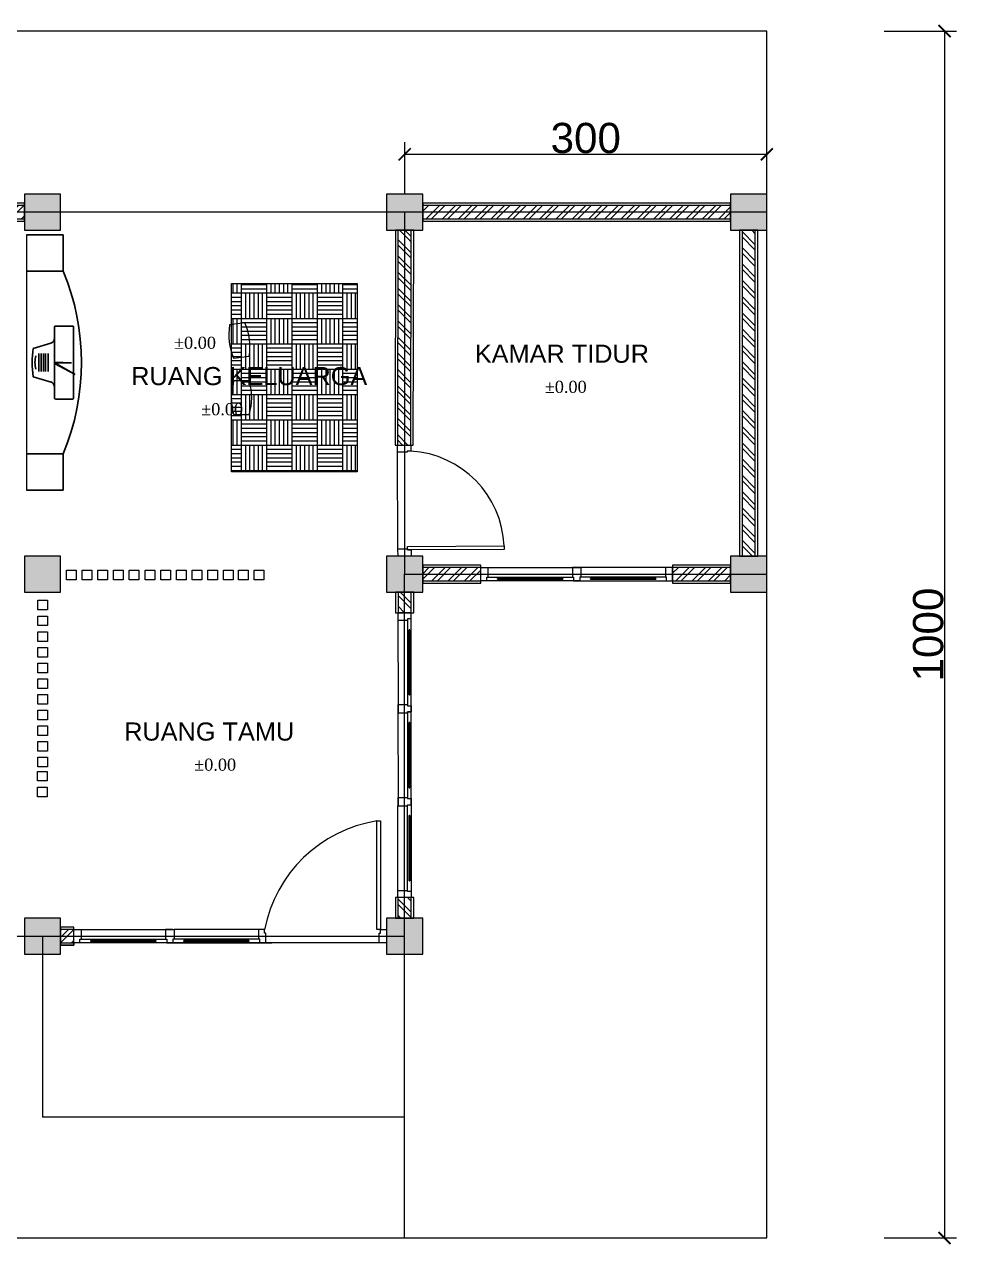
# Model space of a CAD drawing. Header units: millimetres. Extents: x -12161372 to 46643, y -9506984 to 15358.
# Drawn here: x 8997 to 9769, y 11941 to 12952 of the extents above; entities that cross this region are included whole.
import ezdxf

# ---------------------------------------------------------------- set-up
doc = ezdxf.new("R2010")
doc.units = ezdxf.units.MM
for name, color, linetype, lineweight in [('arsiran', 202, 'Continuous', 0), ('as', 7, 'Continuous', 0), ('dimensi', 50, 'Continuous', 5), ('dinding', 110, 'Continuous', 9), ('furniture', 7, 'Continuous', 5), ('interior', 7, 'Continuous', 13), ('jendela', 7, 'Continuous', 15), ('kolom', 150, 'Continuous', 13), ('pintu', 7, 'Continuous', 13), ('teks', 255, 'Continuous', 5)]:
    doc.layers.add(name, color=color, linetype=linetype, lineweight=lineweight)
for name, color, linetype in [('lantai', 9, 'Continuous'), ('RENCANA ATAP', 7, 'Continuous'), ('THIET-BI', 21, 'Continuous')]:
    doc.layers.add(name, color=color, linetype=linetype)
doc.styles.get("Standard").update_dxf_attribs({"font": 'arial.ttf'})
doc.styles.add('teks3', font='times.ttf', dxfattribs={"height": 25})
doc.dimstyles.new('dimensi', dxfattribs={"dimtxt": 25, "dimasz": 10, "dimexe": 10, "dimexo": 0.6, "dimtad": 1, "dimtxsty": 'Standard', "dimblk": 'ARCHTICK', "dimcen": 2.5, "dimclrt": 256, "dimadec": 0, "dimazin": 0, "dimtfac": 1, "dimtmove": 0, "dimatfit": 3, "dimfxl": 50, "dimfxlon": 1, "dimtfillclr": 256, "dimlwd": -1, "dimlwe": -1, "dimarcsym": 0})

# ---------------------------------------------------------------- blocks, each defined once
blk = doc.blocks.new('TVI01')
at = {"linetype": 'Continuous'}
for p, q in [((-155, -10), (-213, -205)), ((155, -10), (214, -209))]:
    blk.add_line(p, q, dxfattribs=at)
for p, q in [((-98, -73), (99, -73)), ((-98, -98), (99, -98)), ((-98, -123), (99, -123)), ((-400, -254), (-400, -441)), ((-392, -244), (392, -244)), ((-98, -146), (99, -146)), ((-98, -173), (99, -173)), ((-4, -248), (4, -432)), ((4, -248), (11, -244)), ((4, -248), (131, -471)), ((4, -248), (4, -432)), ((11, -244), (131, -471)), ((400, -254), (400, -441)), ((-392, -452), (392, -452))]:
    blk.add_line(p, q)
for centre, radius, start, end in [((0, -1208), 1208, 82.6216, 97.3784), ((0, -325), 295, 75.75, 104.25), ((-390, -254), 10, 100.3542, 183.7314), ((-75, -1338), 1112, 99.1976, 100.3542), ((-261, -191), 50, 279.1976, 343.4574), ((261, -191), 50, 196.5426, 260.8024), ((75, -1338), 1112, 79.6458, 80.8024), ((390, -254), 10, 356.2686, 100.6983), ((-390, -442), 10, 176.2686, 259.6458), ((390, -442), 10, 280.3542, 3.7314)]:
    blk.add_arc(centre, radius, start, end, dxfattribs=at)
blk.add_arc((0, -248), 4, 0, 184.9692)
blk = doc.blocks.new('A$C4C711776')
at = {"layer": 'THIET-BI'}
for p, q in [((180, 2160), (180, 2520)), ((180, 2520), (540, 2520)), ((540, 2160), (180, 2160)), ((180, 360), (180, 0)), ((180, 360), (540, 360)), ((180, 0), (540, 0))]:
    blk.add_line(p, q, dxfattribs=at)
at = {"layer": 'THIET-BI', "extrusion": (0, 0, -1)}
blk.add_ellipse((2340, 1260), major_axis=(1655, 1655), ratio=1, start_param=3.5322, end_param=4.321782, dxfattribs=at)
at = {"layer": 'RENCANA ATAP', "extrusion": (0, 0, -1), "xscale": 0.9000000000014552, "yscale": 0.9000000000014552, "zscale": -0.9, "rotation": 90}
blk.add_blockref('TVI01', (-485, 1261), dxfattribs=at)
blk = doc.blocks.new('*U322')
at = {"layer": 'arsiran'}
h = blk.add_hatch(dxfattribs=at)
h.set_pattern_fill('ANSI32', color=256)
h.set_pattern_definition([(45, (-2274.681, -4513.269), (-6.735192, 6.735192), []), (45, (-2270.191, -4513.269), (-6.735192, 6.735192), [])])
h.paths.add_polyline_path([(0, 5.5), (0, -5.5), (270, -5.5), (270, 5.5)])
blk.add_lwpolyline([(0, -5.5), (270, -5.5), (270, 5.5), (0, 5.5)], close=True, dxfattribs=at)
at = {"layer": 'dinding'}
blk.add_lwpolyline([(0, -7.5), (270, -7.5), (270, 7.5), (0, 7.5)], close=True, dxfattribs=at)
blk = doc.blocks.new('*U321')
at = {"layer": 'arsiran'}
h = blk.add_hatch(dxfattribs=at)
h.set_pattern_fill('ANSI32', color=256, angle=-0.1132)
h.set_pattern_definition([(44.88683, (-2375.5855, -4508.585), (-6.721875, 6.748483), []), (44.88683, (-2371.095, -4508.594), (-6.721875, 6.748483), [])])
h.paths.add_polyline_path([(0, 5.5), (0, -5.5), (178, -5.9), (178, 5.1)])
blk.add_lwpolyline([(0, -5.5), (178, -5.9), (178, 5.1), (0, 5.5)], close=True, dxfattribs=at)
at = {"layer": 'dinding'}
blk.add_lwpolyline([(0, -7.5), (178, -7.9), (178, 7.1), (0, 7.5)], close=True, dxfattribs=at)
blk = doc.blocks.new('*U24')
at = {"layer": 'arsiran'}
h = blk.add_hatch(dxfattribs=at)
h.set_pattern_fill('ANSI32', color=256)
h.set_pattern_definition([(45, (-2289.681, -4513.269), (-6.735192, 6.735192), []), (45, (-2285.191, -4513.269), (-6.735192, 6.735192), [])])
h.paths.add_polyline_path([(0, 5.5), (0, -5.5), (255, -5.5), (255, 5.5)])
blk.add_lwpolyline([(0, -5.5), (255, -5.5), (255, 5.5), (0, 5.5)], close=True, dxfattribs=at)
at = {"layer": 'dinding'}
blk.add_lwpolyline([(0, -7.5), (255, -7.5), (255, 7.5), (0, 7.5)], close=True, dxfattribs=at)
blk = doc.blocks.new('*U4')
at = {"layer": 'arsiran'}
h = blk.add_hatch(dxfattribs=at)
h.set_pattern_fill('ANSI32', color=256)
h.set_pattern_definition([(45, (-2274.681, -4513.269), (-6.735192, 6.735192), []), (45, (-2270.191, -4513.269), (-6.735192, 6.735192), [])])
h.paths.add_polyline_path([(0, 5.5), (0, -5.5), (270, -5.5), (270, 5.5)])
blk.add_lwpolyline([(0, -5.5), (270, -5.5), (270, 5.5), (0, 5.5)], close=True, dxfattribs=at)
at = {"layer": 'dinding'}
blk.add_lwpolyline([(0, -7.5), (270, -7.5), (270, 7.5), (0, 7.5)], close=True, dxfattribs=at)
blk = doc.blocks.new('*U40')
at = {"layer": 'arsiran'}
h = blk.add_hatch(dxfattribs=at)
h.set_pattern_fill('ANSI32', color=256)
h.set_pattern_definition([(45, (-2496.681, -4513.269), (-6.735192, 6.735192), []), (45, (-2492.191, -4513.269), (-6.735192, 6.735192), [])])
h.paths.add_polyline_path([(0, 5.5), (0, -5.5), (48, -5.5), (48, 5.5)])
blk.add_lwpolyline([(0, -5.5), (48, -5.5), (48, 5.5), (0, 5.5)], close=True, dxfattribs=at)
at = {"layer": 'dinding'}
blk.add_lwpolyline([(0, -7.5), (48, -7.5), (48, 7.5), (0, 7.5)], close=True, dxfattribs=at)
blk = doc.blocks.new('_ArchTick')
at = {"color": 0, "linetype": 'ByBlock', "const_width": 0.15}
blk.add_lwpolyline([(-0.5, -0.5), (0.5, 0.5)], dxfattribs=at)
blk = doc.blocks.new('*D323')
at = {"layer": 'Defpoints', "color": 0, "ltscale": 10, "transparency": 16777216}
for p in [(9612.1, 12946.2), (9612.1, 11946.2), (9759.3, 11946.2)]:
    blk.add_point(p, dxfattribs=at)
at = {"layer": 'dimensi', "color": 0, "ltscale": 10, "transparency": 16777216}
for p, q in [((9709.3, 12946.2), (9769.3, 12946.2)), ((9759.3, 12946.2), (9759.3, 11946.2)), ((9709.3, 11946.2), (9769.3, 11946.2))]:
    blk.add_line(p, q, dxfattribs=at)
at = {"layer": 'dimensi', "color": 0, "ltscale": 10, "transparency": 16777216, "xscale": 10, "yscale": 10, "zscale": 10}
for p, rotation in [((9759.3, 12946.2), 90), ((9759.3, 11946.2), 270)]:
    blk.add_blockref('_ArchTick', p, dxfattribs=dict(at, rotation=rotation))
at = {"layer": 'dimensi', "ltscale": 10, "transparency": 16777216, "insert": (9745.9, 12446.2), "char_height": 25, "attachment_point": 5, "rotation": 90}
blk.add_mtext('1000', dxfattribs=at)
blk = doc.blocks.new('*U33')
at = {"layer": 'arsiran'}
h = blk.add_hatch(dxfattribs=at)
h.set_pattern_fill('ANSI32', color=256, angle=0.042)
h.set_pattern_definition([(45.04204, (-2530.368, -4515.126), (-6.740132, 6.730249), []), (45.04204, (-2525.878, -4515.123), (-6.740132, 6.730249), [])])
h.paths.add_polyline_path([(0, 5.5), (0, -5.5), (11, -5.5), (11, 5.5)])
blk.add_lwpolyline([(0, -5.5), (11, -5.5), (11, 5.5), (0, 5.5)], close=True, dxfattribs=at)
at = {"layer": 'dinding'}
blk.add_lwpolyline([(0, -7.5), (11, -7.5), (11, 7.5), (0, 7.5)], close=True, dxfattribs=at)
blk = doc.blocks.new('*U42')
at = {"layer": 'arsiran'}
h = blk.add_hatch(dxfattribs=at)
h.set_pattern_fill('ANSI32', color=256)
h.set_pattern_definition([(45, (-2527.686, -4513.269), (-6.735192, 6.735192), []), (45, (-2523.196, -4513.269), (-6.735192, 6.735192), [])])
h.paths.add_polyline_path([(0, 5.5), (0, -5.5), (17, -5.5), (17, 5.5)])
blk.add_lwpolyline([(0, -5.5), (17, -5.5), (17, 5.5), (0, 5.5)], close=True, dxfattribs=at)
at = {"layer": 'dinding'}
blk.add_lwpolyline([(0, -7.5), (17, -7.5), (17, 7.5), (0, 7.5)], close=True, dxfattribs=at)
blk = doc.blocks.new('*D331')
at = {"layer": 'Defpoints', "color": 0, "ltscale": 10, "transparency": 16777216}
for p in [(9312.1, 12844.1), (9312.1, 12811.2), (9612.1, 12811.2)]:
    blk.add_point(p, dxfattribs=at)
at = {"layer": 'dimensi', "color": 0, "ltscale": 10, "transparency": 16777216}
for p, q in [((9312.1, 12811.8), (9312.1, 12854.1)), ((9612.1, 12811.8), (9612.1, 12854.1)), ((9612.1, 12844.1), (9312.1, 12844.1))]:
    blk.add_line(p, q, dxfattribs=at)
at = {"layer": 'dimensi', "color": 0, "ltscale": 10, "transparency": 16777216, "xscale": 10, "yscale": 10, "zscale": 10, "rotation": 180}
blk.add_blockref('_ArchTick', (9312.1, 12844.1), dxfattribs=at)
at = {"layer": 'dimensi', "color": 0, "ltscale": 10, "transparency": 16777216, "xscale": 10, "yscale": 10, "zscale": 10}
blk.add_blockref('_ArchTick', (9612.1, 12844.1), dxfattribs=at)
at = {"layer": 'dimensi', "ltscale": 10, "transparency": 16777216, "insert": (9462.1, 12857.5), "char_height": 25, "attachment_point": 5}
blk.add_mtext('300', dxfattribs=at)

msp = doc.modelspace()

# ---------------------------------------------------------------- hatches: boundary and pattern name
at = {"layer": 'jendela'}
h = msp.add_hatch(color=256, dxfattribs=at)
h.dxf.hatch_style = 1
h.paths.add_polyline_path([(9443.06, 12491.973), (9443.06, 12492.573), (9389.06, 12492.573), (9389.06, 12491.973)])
h = msp.add_hatch(color=256, dxfattribs=at)
h.dxf.hatch_style = 1
h.paths.add_polyline_path([(9443.06, 12491.973), (9443.06, 12492.573), (9389.06, 12492.573), (9389.06, 12491.973)])
h = msp.add_hatch(color=256, dxfattribs=at)
h.dxf.hatch_style = 1
h.paths.add_polyline_path([(9389.067, 12491.968), (9389.067, 12492.568), (9443.067, 12492.568), (9443.067, 12491.968)])
h = msp.add_hatch(color=256, dxfattribs=at)
h.dxf.hatch_style = 1
h.paths.add_polyline_path([(9389.073, 12491.973), (9389.073, 12492.573), (9443.073, 12492.573), (9443.073, 12491.973)])
h = msp.add_hatch(color=256, dxfattribs=at)
h.dxf.hatch_style = 1
h.paths.add_polyline_path([(9389.073, 12491.973), (9389.073, 12492.573), (9443.073, 12492.573), (9443.073, 12491.973)])
h = msp.add_hatch(color=256, dxfattribs=at)
h.dxf.hatch_style = 1
h.paths.add_polyline_path([(9520.06, 12491.973), (9520.06, 12492.573), (9466.06, 12492.573), (9466.06, 12491.973)])
h = msp.add_hatch(color=256, dxfattribs=at)
h.dxf.hatch_style = 1
h.paths.add_polyline_path([(9520.06, 12491.973), (9520.06, 12492.573), (9466.06, 12492.573), (9466.06, 12491.973)])
h = msp.add_hatch(color=256, dxfattribs=at)
h.dxf.hatch_style = 1
h.paths.add_polyline_path([(9520.067, 12491.968), (9520.067, 12492.568), (9466.067, 12492.568), (9466.067, 12491.968)])
h = msp.add_hatch(color=256, dxfattribs=at)
h.dxf.hatch_style = 1
h.paths.add_polyline_path([(9466.073, 12491.973), (9466.073, 12492.573), (9520.073, 12492.573), (9520.073, 12491.973)])
h = msp.add_hatch(color=256, dxfattribs=at)
h.dxf.hatch_style = 1
h.paths.add_polyline_path([(9466.073, 12491.973), (9466.073, 12492.573), (9520.073, 12492.573), (9520.073, 12491.973)])
h = msp.add_hatch(color=256, dxfattribs=at)
h.dxf.hatch_style = 1
h.paths.add_polyline_path([(9316.331, 12396.234), (9315.731, 12396.234), (9315.731, 12450.234), (9316.331, 12450.234)])
h = msp.add_hatch(color=256, dxfattribs=at)
h.dxf.hatch_style = 1
h.paths.add_polyline_path([(9316.331, 12396.234), (9315.731, 12396.234), (9315.731, 12450.234), (9316.331, 12450.234)])
h = msp.add_hatch(color=256, dxfattribs=at)
h.dxf.hatch_style = 1
h.paths.add_polyline_path([(9316.331, 12450.221), (9315.731, 12450.221), (9315.731, 12396.221), (9316.331, 12396.221)])
h = msp.add_hatch(color=256, dxfattribs=at)
h.dxf.hatch_style = 1
h.paths.add_polyline_path([(9316.331, 12450.221), (9315.731, 12450.221), (9315.731, 12396.221), (9316.331, 12396.221)])
h = msp.add_hatch(color=256, dxfattribs=at)
h.dxf.hatch_style = 1
h.paths.add_polyline_path([(9316.336, 12450.227), (9315.736, 12450.227), (9315.736, 12396.227), (9316.336, 12396.227)])
h = msp.add_hatch(color=256, dxfattribs=at)
h.dxf.hatch_style = 1
h.paths.add_polyline_path([(9316.331, 12319.234), (9315.731, 12319.234), (9315.731, 12373.234), (9316.331, 12373.234)])
h = msp.add_hatch(color=256, dxfattribs=at)
h.dxf.hatch_style = 1
h.paths.add_polyline_path([(9316.331, 12319.234), (9315.731, 12319.234), (9315.731, 12373.234), (9316.331, 12373.234)])
h = msp.add_hatch(color=256, dxfattribs=at)
h.dxf.hatch_style = 1
h.paths.add_polyline_path([(9316.331, 12373.221), (9315.731, 12373.221), (9315.731, 12319.221), (9316.331, 12319.221)])
h = msp.add_hatch(color=256, dxfattribs=at)
h.dxf.hatch_style = 1
h.paths.add_polyline_path([(9316.331, 12373.221), (9315.731, 12373.221), (9315.731, 12319.221), (9316.331, 12319.221)])
h = msp.add_hatch(color=256, dxfattribs=at)
h.dxf.hatch_style = 1
h.paths.add_polyline_path([(9316.336, 12373.227), (9315.736, 12373.227), (9315.736, 12319.227), (9316.336, 12319.227)])
h = msp.add_hatch(color=256, dxfattribs=at)
h.dxf.hatch_style = 1
h.paths.add_polyline_path([(9316.331, 12242.234), (9315.731, 12242.234), (9315.731, 12296.234), (9316.331, 12296.234)])
h = msp.add_hatch(color=256, dxfattribs=at)
h.dxf.hatch_style = 1
h.paths.add_polyline_path([(9316.331, 12242.234), (9315.731, 12242.234), (9315.731, 12296.234), (9316.331, 12296.234)])
h = msp.add_hatch(color=256, dxfattribs=at)
h.dxf.hatch_style = 1
h.paths.add_polyline_path([(9316.331, 12296.221), (9315.731, 12296.221), (9315.731, 12242.221), (9316.331, 12242.221)])
h = msp.add_hatch(color=256, dxfattribs=at)
h.dxf.hatch_style = 1
h.paths.add_polyline_path([(9316.331, 12296.221), (9315.731, 12296.221), (9315.731, 12242.221), (9316.331, 12242.221)])
h = msp.add_hatch(color=256, dxfattribs=at)
h.dxf.hatch_style = 1
h.paths.add_polyline_path([(9316.336, 12242.227), (9315.736, 12242.227), (9315.736, 12296.227), (9316.336, 12296.227)])
at = {"layer": 'kolom', "lineweight": 15}
h = msp.add_hatch(color=256, dxfattribs=at)
h.dxf.hatch_style = 1
h.paths.add_polyline_path([(9027.067, 12781.233), (9027.067, 12811.233), (8997.067, 12811.233), (8997.067, 12781.233)])
h = msp.add_hatch(color=256, dxfattribs=at)
h.dxf.hatch_style = 1
h.paths.add_polyline_path([(9327.067, 12781.233), (9327.067, 12811.233), (9297.067, 12811.233), (9297.067, 12781.233)])
h = msp.add_hatch(color=256, dxfattribs=at)
h.dxf.hatch_style = 1
h.paths.add_polyline_path([(9612.067, 12781.233), (9612.067, 12811.233), (9582.067, 12811.233), (9582.067, 12781.233)])
h = msp.add_hatch(color=256, dxfattribs=at)
h.dxf.hatch_style = 1
h.paths.add_polyline_path([(9027.067, 12481.233), (9027.067, 12511.233), (8997.067, 12511.233), (8997.067, 12481.233)])
h = msp.add_hatch(color=256, dxfattribs=at)
h.dxf.hatch_style = 1
h.paths.add_polyline_path([(9327.067, 12481.233), (9327.067, 12511.233), (9297.067, 12511.233), (9297.067, 12481.233)])
h = msp.add_hatch(color=256, dxfattribs=at)
h.dxf.hatch_style = 1
h.paths.add_polyline_path([(9612.067, 12481.233), (9612.067, 12511.233), (9582.067, 12511.233), (9582.067, 12481.233)])
h = msp.add_hatch(color=256, dxfattribs=at)
h.dxf.hatch_style = 1
h.paths.add_polyline_path([(9027.067, 12181.233), (9027.067, 12211.233), (8997.067, 12211.233), (8997.067, 12181.233)])
h = msp.add_hatch(color=256, dxfattribs=at)
h.dxf.hatch_style = 1
h.paths.add_polyline_path([(9327.067, 12181.233), (9327.067, 12211.233), (9297.067, 12211.233), (9297.067, 12181.233)])
at = {"layer": 'pintu'}
h = msp.add_hatch(color=256, dxfattribs=at)
h.dxf.hatch_style = 1
h.paths.add_polyline_path([(9106.061, 12191.963), (9106.061, 12192.563), (9052.061, 12192.563), (9052.061, 12191.963)])
h = msp.add_hatch(color=256, dxfattribs=at)
h.dxf.hatch_style = 1
h.paths.add_polyline_path([(9052.074, 12191.963), (9052.074, 12192.563), (9106.074, 12192.563), (9106.074, 12191.963)])
h = msp.add_hatch(color=256, dxfattribs=at)
h.dxf.hatch_style = 1
h.paths.add_polyline_path([(9183.061, 12191.963), (9183.061, 12192.563), (9129.061, 12192.563), (9129.061, 12191.963)])
h = msp.add_hatch(color=256, dxfattribs=at)
h.dxf.hatch_style = 1
h.paths.add_polyline_path([(9183.068, 12191.958), (9183.068, 12192.558), (9129.068, 12192.558), (9129.068, 12191.958)])
h = msp.add_hatch(color=256, dxfattribs=at)
h.dxf.hatch_style = 1
h.paths.add_polyline_path([(9129.074, 12191.963), (9129.074, 12192.563), (9183.074, 12192.563), (9183.074, 12191.963)])
at = {"layer": 'teks', "ltscale": 10}
h = msp.add_hatch(dxfattribs=at)
h.set_pattern_fill('AR-PARQ1', color=8, scale=0.0689)
h.set_pattern_definition([(90, (1511.63, 7563.014), (-21.00072, 21.00072), [21.00072, -21.00072]), (90, (1515.13, 7563.014), (-21.00072, 21.00072), [21.00072, -21.00072]), (90, (1518.63, 7563.014), (-21.00072, 21.00072), [21.00072, -21.00072]), (90, (1522.13, 7563.014), (-21.00072, 21.00072), [21.00072, -21.00072]), (90, (1525.63, 7563.014), (-21.00072, 21.00072), [21.00072, -21.00072]), (90, (1529.13, 7563.014), (-21.00072, 21.00072), [21.00072, -21.00072]), (90, (1532.63, 7563.014), (-21.00072, 21.00072), [21.00072, -21.00072]), (0, (1511.63, 7584.014), (21.00072, -21.00072), [21.00072, -21.00072]), (0, (1511.63, 7587.515), (21.00072, -21.00072), [21.00072, -21.00072]), (0, (1511.63, 7591.015), (21.00072, -21.00072), [21.00072, -21.00072]), (0, (1511.63, 7594.515), (21.00072, -21.00072), [21.00072, -21.00072]), (0, (1511.63, 7598.015), (21.00072, -21.00072), [21.00072, -21.00072]), (0, (1511.63, 7601.515), (21.00072, -21.00072), [21.00072, -21.00072]), (0, (1511.63, 7605.015), (21.00072, -21.00072), [21.00072, -21.00072])])
h.paths.add_polyline_path([(9272.63, 12737.014), (9168.63, 12737.014), (9168.63, 12581.014), (9272.63, 12581.014)])

# ---------------------------------------------------------------- linework, layer by layer
at = {"layer": 'as', "ltscale": 10}
for p, q in [((9612.067, 12946.233), (8412.067, 12946.233)), ((9612.067, 12796.233), (9612.067, 12946.233)), ((9012.067, 12796.233), (8412.067, 12796.233)), ((9312.067, 12796.233), (9012.067, 12796.233)), ((9612.067, 12796.233), (9312.067, 12796.233)), ((9312.067, 12796.233), (9312.067, 12496.233)), ((9612.067, 12496.233), (9612.067, 12796.233)), ((9312.067, 12496.233), (9612.067, 12496.233)), ((9312.067, 12196.233), (9312.067, 12496.233)), ((9612.067, 11946.233), (9612.067, 12496.233)), ((8412.067, 12196.233), (9012.067, 12196.233)), ((9012.067, 12196.233), (9012.067, 12046.233)), ((9012.067, 12196.233), (9312.067, 12196.233)), ((9312.067, 12046.233), (9312.067, 12196.233)), ((9312.067, 12046.233), (9012.067, 12046.233)), ((9312.067, 11946.233), (9312.067, 12046.233)), ((8412.067, 11946.233), (9012.067, 11946.233)), ((9012.067, 11946.233), (9312.067, 11946.233)), ((9312.067, 11946.233), (9612.067, 11946.233))]:
    msp.add_line(p, q, dxfattribs=at)
at = {"layer": 'furniture', "ltscale": 10}
msp.add_line((8998.932, 12777.507), (8998.932, 12565.827), dxfattribs=at)
at = {"layer": 'furniture', "lineweight": 0}
for p, q in [((9179.72, 12704.437), (9167.088, 12702.85)), ((9183.211, 12676.648), (9170.58, 12675.061)), ((9183.211, 12656.354), (9170.48, 12656.354)), ((9183.211, 12628.347), (9170.48, 12628.347))]:
    msp.add_line(p, q, dxfattribs=at)
at = {"layer": 'furniture', "ltscale": 10}
msp.add_lwpolyline([(9168.63, 12737.014), (9272.63, 12737.014), (9272.63, 12581.014), (9168.63, 12581.014)], close=True, dxfattribs=at)
at = {"layer": 'furniture', "lineweight": 0}
for centre, start, end in [((9213.633, 12694.584), 169.929334, 204.391927), ((9136.666, 12684.914), 349.929334, 24.391927), ((9215.632, 12642.35), 162.768704, 197.231296), ((9138.06, 12642.35), 342.768704, 17.231296)]:
    msp.add_arc(centre, 47.273, start, end, dxfattribs=at)
at = {"layer": 'interior'}
for points in [[(9039.982, 12491.573), (9031.982, 12491.573), (9031.982, 12499.573), (9039.982, 12499.573)], [(9052.982, 12491.573), (9044.982, 12491.573), (9044.982, 12499.573), (9052.982, 12499.573)], [(9065.982, 12491.573), (9057.982, 12491.573), (9057.982, 12499.573), (9065.982, 12499.573)], [(9078.982, 12491.573), (9070.982, 12491.573), (9070.982, 12499.573), (9078.982, 12499.573)], [(9091.982, 12491.573), (9083.982, 12491.573), (9083.982, 12499.573), (9091.982, 12499.573)], [(9104.982, 12491.573), (9096.982, 12491.573), (9096.982, 12499.573), (9104.982, 12499.573)], [(9117.982, 12491.573), (9109.982, 12491.573), (9109.982, 12499.573), (9117.982, 12499.573)], [(9130.982, 12491.573), (9122.982, 12491.573), (9122.982, 12499.573), (9130.982, 12499.573)], [(9143.982, 12491.573), (9135.982, 12491.573), (9135.982, 12499.573), (9143.982, 12499.573)], [(9156.982, 12491.573), (9148.982, 12491.573), (9148.982, 12499.573), (9156.982, 12499.573)], [(9169.982, 12491.573), (9161.982, 12491.573), (9161.982, 12499.573), (9169.982, 12499.573)], [(9182.451, 12491.573), (9174.451, 12491.573), (9174.451, 12499.573), (9182.451, 12499.573)], [(9195.451, 12491.573), (9187.451, 12491.573), (9187.451, 12499.573), (9195.451, 12499.573)], [(9008.067, 12466.556), (9008.067, 12474.556), (9016.067, 12474.556), (9016.067, 12466.556)], [(9008.067, 12453.556), (9008.067, 12461.556), (9016.067, 12461.556), (9016.067, 12453.556)], [(9008.067, 12440.556), (9008.067, 12448.556), (9016.067, 12448.556), (9016.067, 12440.556)], [(9008.067, 12427.556), (9008.067, 12435.556), (9016.067, 12435.556), (9016.067, 12427.556)], [(9008.067, 12414.556), (9008.067, 12422.556), (9016.067, 12422.556), (9016.067, 12414.556)], [(9008.067, 12401.556), (9008.067, 12409.556), (9016.067, 12409.556), (9016.067, 12401.556)], [(9008.067, 12388.556), (9008.067, 12396.556), (9016.067, 12396.556), (9016.067, 12388.556)], [(9008.067, 12375.556), (9008.067, 12383.556), (9016.067, 12383.556), (9016.067, 12375.556)], [(9008.067, 12362.556), (9008.067, 12370.556), (9016.067, 12370.556), (9016.067, 12362.556)], [(9008.067, 12349.556), (9008.067, 12357.556), (9016.067, 12357.556), (9016.067, 12349.556)], [(9008.067, 12336.556), (9008.067, 12344.556), (9016.067, 12344.556), (9016.067, 12336.556)], [(9008.023, 12324.846), (9008.023, 12332.846), (9016.023, 12332.846), (9016.023, 12324.846)], [(9008.023, 12311.846), (9008.023, 12319.846), (9016.023, 12319.846), (9016.023, 12311.846)]]:
    msp.add_lwpolyline(points, close=True, dxfattribs=at)
at = {"layer": 'jendela'}
for p, q in [((9381.067, 12501.75), (9451.067, 12501.75)), ((9381.067, 12501.75), (9451.067, 12501.75)), ((9528.067, 12501.75), (9458.078, 12501.723)), ((9528.067, 12501.75), (9458.078, 12501.723)), ((9457.067, 12490.768), (9375.067, 12490.767)), ((9395.067, 12492.819), (9395.067, 12491.619)), ((9437.067, 12492.819), (9437.067, 12491.619)), ((9452.067, 12490.768), (9534.067, 12490.767)), ((9472.067, 12492.819), (9472.067, 12491.619)), ((9514.067, 12492.819), (9514.067, 12491.619)), ((9306.553, 12458.227), (9306.58, 12388.238)), ((9306.553, 12458.227), (9306.58, 12388.238)), ((9317.536, 12382.227), (9317.536, 12464.227)), ((9317.536, 12382.227), (9317.536, 12464.227)), ((9315.485, 12444.228), (9316.685, 12444.228)), ((9315.485, 12402.227), (9316.685, 12402.227)), ((9317.536, 12305.227), (9317.536, 12387.227)), ((9306.553, 12381.227), (9306.58, 12311.238)), ((9306.553, 12381.227), (9306.58, 12311.238)), ((9315.485, 12367.228), (9316.685, 12367.228)), ((9315.485, 12325.227), (9316.685, 12325.227)), ((9317.536, 12310.227), (9317.536, 12228.228)), ((9306.553, 12234.228), (9306.553, 12304.228)), ((9306.553, 12234.228), (9306.553, 12304.228)), ((9315.485, 12290.228), (9316.685, 12290.228))]:
    msp.add_line(p, q, dxfattribs=at)
for points in [[(9381.067, 12490.768), (9381.067, 12490.767), (9375.067, 12490.767), (9375.056, 12501.75)], [(9375.056, 12501.75), (9381.067, 12501.75), (9381.067, 12493.768)], [(9375.067, 12501.751), (9381.067, 12501.75), (9381.067, 12493.768)], [(9381.067, 12490.768), (9381.067, 12490.767), (9375.067, 12490.767), (9375.067, 12501.751)], [(9458.078, 12501.733), (9451.056, 12501.733), (9451.067, 12493.768), (9452.067, 12493.768), (9452.067, 12490.768), (9457.067, 12490.768)], [(9451.056, 12501.733), (9458.078, 12501.733), (9458.067, 12493.768), (9457.067, 12493.768), (9457.067, 12490.768), (9452.067, 12490.768)], [(9458.078, 12501.733), (9451.056, 12501.733), (9451.067, 12493.768), (9452.067, 12493.768), (9452.067, 12490.768), (9457.067, 12490.768)], [(9528.067, 12490.768), (9528.067, 12490.767), (9534.067, 12490.767), (9534.067, 12501.751)], [(9534.067, 12501.751), (9528.067, 12501.75), (9528.067, 12493.768)], [(9534.078, 12501.75), (9528.067, 12501.75), (9528.067, 12493.768)], [(9528.067, 12490.768), (9528.067, 12490.767), (9534.067, 12490.767), (9534.078, 12501.75)], [(9317.536, 12458.227), (9317.536, 12458.227), (9317.536, 12464.227), (9306.552, 12464.227)], [(9306.552, 12464.227), (9306.553, 12458.227), (9314.536, 12458.227)], [(9306.553, 12464.239), (9306.553, 12458.227), (9314.536, 12458.227)], [(9317.536, 12458.227), (9317.536, 12458.227), (9317.536, 12464.227), (9306.553, 12464.239)], [(9306.571, 12388.238), (9306.571, 12381.217), (9314.536, 12381.227), (9314.536, 12382.227), (9317.536, 12382.227), (9317.536, 12387.227)], [(9306.571, 12381.217), (9306.571, 12388.238), (9314.536, 12388.227), (9314.536, 12387.227), (9317.536, 12387.227), (9317.536, 12382.227)], [(9306.571, 12388.238), (9306.571, 12381.217), (9314.536, 12381.227), (9314.536, 12382.227), (9317.536, 12382.227), (9317.536, 12387.227)], [(9306.571, 12304.217), (9306.571, 12311.238), (9314.536, 12311.227), (9314.536, 12310.227), (9317.536, 12310.227), (9317.536, 12305.227)], [(9306.571, 12311.238), (9306.571, 12304.217), (9314.536, 12304.227), (9314.536, 12305.227), (9317.536, 12305.227), (9317.536, 12310.227)], [(9306.571, 12311.238), (9306.571, 12304.217), (9314.536, 12304.227), (9314.536, 12305.227), (9317.536, 12305.227), (9317.536, 12310.227)], [(9317.536, 12234.228), (9317.536, 12234.228), (9317.536, 12228.228), (9306.552, 12228.228)], [(9306.552, 12228.228), (9306.553, 12234.228), (9314.536, 12234.228)], [(9317.536, 12234.228), (9317.536, 12234.228), (9317.536, 12228.228), (9306.553, 12228.216)], [(9306.553, 12228.216), (9306.553, 12234.228), (9314.536, 12234.228)]]:
    msp.add_lwpolyline(points, dxfattribs=at)
for points in [[(9452.067, 12490.768), (9380.067, 12490.768), (9380.067, 12493.768), (9452.067, 12493.768)], [(9452.067, 12490.768), (9380.067, 12490.768), (9380.067, 12493.768), (9452.067, 12493.768)], [(9389.067, 12492.568), (9443.067, 12492.568), (9443.067, 12491.968), (9389.067, 12491.968)], [(9443.067, 12492.568), (9389.067, 12492.568), (9389.067, 12491.968), (9443.067, 12491.968)], [(9389.067, 12492.568), (9443.067, 12492.568), (9443.067, 12491.968), (9389.067, 12491.968)], [(9443.067, 12492.568), (9389.067, 12492.568), (9389.067, 12491.968), (9443.067, 12491.968)], [(9443.067, 12492.568), (9389.067, 12492.568), (9389.067, 12491.968), (9443.067, 12491.968)], [(9457.067, 12490.768), (9529.067, 12490.768), (9529.067, 12493.768), (9457.067, 12493.768)], [(9457.067, 12490.768), (9529.067, 12490.768), (9529.067, 12493.768), (9457.067, 12493.768)], [(9466.067, 12492.568), (9520.067, 12492.568), (9520.067, 12491.968), (9466.067, 12491.968)], [(9520.067, 12492.568), (9466.067, 12492.568), (9466.067, 12491.968), (9520.067, 12491.968)], [(9466.067, 12492.568), (9520.067, 12492.568), (9520.067, 12491.968), (9466.067, 12491.968)], [(9520.067, 12492.568), (9466.067, 12492.568), (9466.067, 12491.968), (9520.067, 12491.968)], [(9466.067, 12492.568), (9520.067, 12492.568), (9520.067, 12491.968), (9466.067, 12491.968)], [(9317.536, 12387.227), (9317.536, 12459.227), (9314.536, 12459.227), (9314.536, 12387.227)], [(9317.536, 12387.227), (9317.536, 12459.227), (9314.536, 12459.227), (9314.536, 12387.227)], [(9315.736, 12396.227), (9315.736, 12450.227), (9316.336, 12450.227), (9316.336, 12396.227)], [(9315.736, 12450.227), (9315.736, 12396.227), (9316.336, 12396.227), (9316.336, 12450.227)], [(9315.736, 12396.227), (9315.736, 12450.227), (9316.336, 12450.227), (9316.336, 12396.227)], [(9315.736, 12450.227), (9315.736, 12396.227), (9316.336, 12396.227), (9316.336, 12450.227)], [(9315.736, 12396.227), (9315.736, 12450.227), (9316.336, 12450.227), (9316.336, 12396.227)], [(9317.536, 12310.227), (9317.536, 12382.227), (9314.536, 12382.227), (9314.536, 12310.227)], [(9317.536, 12310.227), (9317.536, 12382.227), (9314.536, 12382.227), (9314.536, 12310.227)], [(9315.736, 12319.227), (9315.736, 12373.227), (9316.336, 12373.227), (9316.336, 12319.227)], [(9315.736, 12319.227), (9315.736, 12373.227), (9316.336, 12373.227), (9316.336, 12319.227)], [(9315.736, 12373.227), (9315.736, 12319.227), (9316.336, 12319.227), (9316.336, 12373.227)], [(9315.736, 12319.227), (9315.736, 12373.227), (9316.336, 12373.227), (9316.336, 12319.227)], [(9315.736, 12373.227), (9315.736, 12319.227), (9316.336, 12319.227), (9316.336, 12373.227)], [(9317.536, 12305.227), (9317.536, 12233.227), (9314.536, 12233.227), (9314.536, 12305.227)], [(9317.536, 12305.227), (9317.536, 12233.227), (9314.536, 12233.227), (9314.536, 12305.227)], [(9315.736, 12296.227), (9315.736, 12242.227), (9316.336, 12242.227), (9316.336, 12296.227)], [(9315.736, 12296.227), (9315.736, 12242.227), (9316.336, 12242.227), (9316.336, 12296.227)], [(9315.736, 12242.227), (9315.736, 12296.227), (9316.336, 12296.227), (9316.336, 12242.227)], [(9315.736, 12296.227), (9315.736, 12242.227), (9316.336, 12242.227), (9316.336, 12296.227)], [(9315.736, 12242.227), (9315.736, 12296.227), (9316.336, 12296.227), (9316.336, 12242.227)]]:
    msp.add_lwpolyline(points, close=True, dxfattribs=at)
at = {"layer": 'kolom', "lineweight": 15}
for points in [[(8997.067, 12781.233), (9027.067, 12781.233), (9027.067, 12811.233), (8997.067, 12811.233)], [(9297.067, 12781.233), (9327.067, 12781.233), (9327.067, 12811.233), (9297.067, 12811.233)], [(9582.067, 12781.233), (9612.067, 12781.233), (9612.067, 12811.233), (9582.067, 12811.233)], [(8997.067, 12481.233), (9027.067, 12481.233), (9027.067, 12511.233), (8997.067, 12511.233)], [(9297.067, 12481.233), (9327.067, 12481.233), (9327.067, 12511.233), (9297.067, 12511.233)], [(9582.067, 12481.233), (9612.067, 12481.233), (9612.067, 12511.233), (9582.067, 12511.233)], [(8997.067, 12181.233), (9027.067, 12181.233), (9027.067, 12211.233), (8997.067, 12211.233)], [(9297.067, 12181.233), (9327.067, 12181.233), (9327.067, 12211.233), (9297.067, 12211.233)]]:
    msp.add_lwpolyline(points, close=True, dxfattribs=at)
at = {"layer": 'lantai', "lineweight": 0}
for p, q in [((9038.073, 12188.749), (9027.067, 12188.741)), ((9044.068, 12190.758), (9038.072, 12190.758)), ((9038.072, 12190.758), (9038.073, 12188.749)), ((9044.068, 12190.758), (9044.068, 12190.758)), ((9115.068, 12190.758), (9044.068, 12190.758)), ((9115.068, 12190.758), (9115.068, 12190.758)), ((9297.067, 12190.741), (9291.067, 12190.741))]:
    msp.add_line(p, q, dxfattribs=at)
at = {"layer": 'lantai', "color": 7, "lineweight": 0}
for p, q in [((9202.067, 12190.741), (9115.068, 12190.758)), ((9291.067, 12190.741), (9202.067, 12190.741))]:
    msp.add_line(p, q, dxfattribs=at)
at = {"layer": 'pintu'}
for p, q in [((9306.552, 12517.233), (9306.239, 12597.232)), ((9306.552, 12517.233), (9306.552, 12517.233)), ((9044.068, 12201.741), (9114.068, 12201.741)), ((9191.067, 12201.741), (9121.067, 12201.741)), ((9058.067, 12192.809), (9058.067, 12191.609)), ((9100.068, 12192.809), (9100.068, 12191.609)), ((9115.068, 12190.758), (9202.067, 12190.741)), ((9135.067, 12192.809), (9135.067, 12191.609)), ((9177.068, 12192.809), (9177.068, 12191.609)), ((9292.067, 12190.741), (9202.067, 12190.741))]:
    msp.add_line(p, q, dxfattribs=at)
for points in [[(9306.216, 12603.232), (9317.215, 12603.275), (9317.235, 12598.275), (9314.235, 12598.263), (9314.238, 12597.263), (9306.239, 12597.232), (9306.216, 12603.232)], [(9306.576, 12511.233), (9306.575, 12511.233), (9306.552, 12517.233), (9314.535, 12517.264), (9314.539, 12516.264), (9317.539, 12516.276), (9317.558, 12511.276), (9306.575, 12511.233)], [(9044.068, 12190.758), (9044.068, 12190.758), (9038.068, 12190.758), (9038.068, 12201.741)], [(9038.068, 12201.741), (9044.068, 12201.741), (9044.068, 12193.758)], [(9120.057, 12201.723), (9114.057, 12201.723), (9114.068, 12193.758), (9115.068, 12193.758), (9115.068, 12190.758), (9120.068, 12190.758)], [(9115.078, 12201.723), (9121.078, 12201.723), (9121.068, 12193.758), (9120.068, 12193.758), (9120.068, 12190.758), (9115.068, 12190.758)], [(9191.067, 12190.758), (9191.067, 12190.758), (9197.067, 12190.758), (9197.067, 12198.741), (9196.067, 12198.741), (9196.067, 12201.741), (9191.067, 12201.741), (9191.067, 12193.758)], [(9297.067, 12190.741), (9297.067, 12190.741), (9291.067, 12190.741), (9291.067, 12198.724), (9292.067, 12198.724), (9292.067, 12201.724), (9297.067, 12201.724), (9297.067, 12190.741)]]:
    msp.add_lwpolyline(points, dxfattribs=at)
for points in [[(9314.539, 12516.264), (9314.527, 12519.264), (9394.526, 12519.577), (9394.538, 12516.577)], [(9292.067, 12201.724), (9289.067, 12201.724), (9289.067, 12291.724), (9292.067, 12291.724)], [(9115.068, 12190.758), (9043.068, 12190.758), (9043.068, 12193.758), (9115.068, 12193.758)], [(9120.068, 12190.758), (9192.068, 12190.758), (9192.068, 12193.758), (9120.068, 12193.758)], [(9052.068, 12192.558), (9106.068, 12192.558), (9106.068, 12191.958), (9052.068, 12191.958)], [(9106.068, 12192.558), (9052.068, 12192.558), (9052.068, 12191.958), (9106.068, 12191.958)], [(9129.068, 12192.558), (9183.068, 12192.558), (9183.068, 12191.958), (9129.068, 12191.958)], [(9183.068, 12192.558), (9129.068, 12192.558), (9129.068, 12191.958), (9183.068, 12191.958)], [(9129.068, 12192.558), (9183.068, 12192.558), (9183.068, 12191.958), (9129.068, 12191.958)]]:
    msp.add_lwpolyline(points, close=True, dxfattribs=at)
msp.add_arc((9312.057, 12515.885), 82.552, 2.562894, 86.404147, dxfattribs=at)
at = {"layer": 'teks'}
msp.add_arc((9306.621, 12180.531), 112.57, 98.971422, 169.140076, dxfattribs=at)

# ---------------------------------------------------------------- block references
at = {"layer": 'dinding'}
for name, p in [('*U4', (8727.067, 12796.233)), ('*U24', (9327.067, 12796.233)), ('*U40', (9327.067, 12496.233)), ('*U40', (9534.072, 12496.259)), ('*U33', (9027.067, 12196.241))]:
    msp.add_blockref(name, p, dxfattribs=at)
at = {"layer": 'dinding', "rotation": 270}
for name, p in [('*U321', (9312.045, 12781.233)), ('*U322', (9597.067, 12781.233)), ('*U42', (9312.066, 12481.238)), ('*U42', (9312.044, 12228.228))]:
    msp.add_blockref(name, p, dxfattribs=at)
at = {"layer": 'furniture', "xscale": 0.08399999999999999, "yscale": 0.08399999999999999, "zscale": 0.08399999999999999, "rotation": 180}
msp.add_blockref('A$C4C711776', (9044.29, 12777.507), dxfattribs=at)

# ---------------------------------------------------------------- texts
at = {"layer": 'teks', "char_height": 10, "attachment_point": 5, "style": 'teks3'}
for insert in [(9133.401, 12687.857), (9440.512, 12651.339), (9155.866, 12632.796), (9150.08, 12338.263)]:
    msp.add_mtext_dynamic_manual_height_columns('\\pxi-3,l4,t4;%%P0.00', width=79.47508, gutter_width=15, heights=[0], dxfattribs=dict(at, insert=insert))
at = {"layer": 'teks', "ltscale": 10, "char_height": 15, "attachment_point": 1}
for s, width, insert in [('KAMAR TIDUR', 150.15314, (9370.155, 12686.393)), ('RUANG KELUARGA', 198.04424, (9085.509, 12667.849)), ('RUANG TAMU', 150.15314, (9079.723, 12373.317))]:
    msp.add_mtext_dynamic_manual_height_columns(s, width=width, gutter_width=100, heights=[0], dxfattribs=dict(at, insert=insert))

# ---------------------------------------------------------------- dimensions: what is measured, and where the dimension line sits
at = {"layer": 'dimensi', "ltscale": 10}
dim = msp.add_linear_dim(base=(9759.301, 11946.233), p1=(9612.067, 12946.233), p2=(9612.067, 11946.233), angle=90, dimstyle='dimensi', dxfattribs=at)
dim.commit()
dim.dimension.update_dxf_attribs({"geometry": '*D323', "text_midpoint": (9745.912, 12446.233)})
dim = msp.add_linear_dim(base=(9312.067, 12844.094), p1=(9612.067, 12811.233), p2=(9312.067, 12811.233), dimstyle='dimensi', dxfattribs=at)
dim.commit()
dim.dimension.update_dxf_attribs({"geometry": '*D331', "text_midpoint": (9462.067, 12857.492)})

doc.saveas('drawing.dxf')
